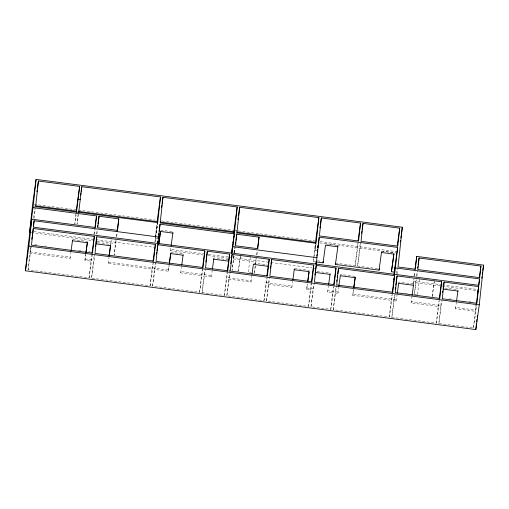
<?xml version="1.0" encoding="UTF-8"?>
<svg xmlns="http://www.w3.org/2000/svg" width="509" height="509" viewBox="0 0 509 509"><rect width="100%" height="100%" fill="white"/><g stroke="black" fill="none" stroke-linecap="round" stroke-linejoin="round"><path stroke-width="0.38" stroke-dasharray="2.54 1.91" d="M78.068 214.41L77.069 224.221L78.462 214.194M92.422 253.876L89.107 277.806L28.065 269.84L30.642 247.259M30.464 247.616L29.999 251.885L70.204 257.134L70.064 258.413L29.859 253.17M33.639 218.164L34.644 208.836M34.727 208.06L34.981 205.731M75.898 214.13L74.842 223.935L76.127 214.671M89.107 277.806L90.901 261.136L84.914 260.353L85.69 254.468M153.463 261.842L150.142 285.772L91.582 278.124L94.152 255.575M150.142 285.772L151.943 269.102L108.226 263.395L108.366 262.116L168.441 269.955L168.301 271.233L154.418 269.426L155.277 263.248M115.817 240.439L114.143 255.066L116.179 240.401M157.72 238.816L155.245 238.492L156.899 223.19M154.978 241.832L157.466 222.987M202.957 268.307L199.636 292.23L152.617 286.09L154.558 268.141M203.415 255.015L170.464 250.714L170.604 249.435L207.475 254.246M199.636 292.23L201.437 275.56L180.676 272.849L180.81 271.571L211.47 275.573L211.337 276.851L203.912 275.884L204.771 269.706M227.701 271.532L224.386 295.455L202.111 292.554L203.912 275.884M213.78 259.215L213.92 257.929L227.987 259.768M224.386 295.455L226.957 272.907M267.301 276.699L263.98 300.628L226.861 295.78L229.406 273.708M229.648 269.91L229.489 271.418L229.699 269.878M233.771 255.836L232.098 270.457L234.134 255.798M233.746 255.238L233.485 257.637L312.004 267.887M234.764 245.764L234.433 248.825L233.198 248.666M236.004 234.293L236.252 231.996M228.656 279.11L250.931 282.018L251.071 280.739L226.32 277.507M254.373 273.365L255.2 265.673M255.283 264.903L256.154 257.968M263.98 300.628L266.557 278.073M311.845 282.514L308.524 306.437L266.455 300.946L269 278.875M268.249 284.283L291.822 287.356L291.962 286.071L265.914 282.673M308.524 306.437L310.318 289.767L306.673 289.297L307.449 283.411M315.841 261.887L313.366 261.562L313.697 258.483M313.779 257.713L315.192 244.638M317.597 250.657L315.122 250.333L315.733 244.632M334.114 285.422L330.793 309.345L310.999 306.762L313.569 284.207M330.793 309.345L332.593 292.675L327.643 292.032L327.783 290.747L338.033 292.083L337.893 293.369L335.068 292.999L335.921 286.828M392.681 293.063L389.36 316.986L333.268 309.669L335.068 292.999M340.336 275.725L340.476 274.446L355.327 276.381L355.187 277.666M335.571 263.159L355.161 265.717L357.738 243.137M389.36 316.986L391.16 300.316L352.737 295.303L353.52 289.424M377.665 268.65L357.636 266.042L360.213 243.455M439.7 299.197L436.378 323.126L391.835 317.311L394.488 294.469M396.536 273.74L397.039 269.064M393.635 300.641L396.218 300.978L396.358 299.699L352.877 294.024M398.668 283.341L398.808 282.056L413.652 283.997L413.518 285.275M412.984 284.124L413.524 279.562M436.378 323.126L438.179 306.456L411.068 302.919L411.208 301.633L440.788 305.495L438.853 323.444L473.497 327.968L476.818 304.045M416.591 294.539L414.396 294.253L416.069 279.626M473.497 327.968L475.298 311.298L455.498 308.715L455.638 307.436L475.438 310.019L476.049 304.318M34.033 218.253L35.535 207.449M28.065 269.84L31.38 245.911M70.064 258.413L70.916 252.279M84.914 260.353L85.76 254.22M93.974 234.445L94.617 229.813M94.337 234.407L95.189 228.236M90.901 261.136L91.76 254.964M96.557 234L97.092 230.138M96.901 234.057L97.448 230.138M91.582 278.124L94.897 254.201M110.472 245.217L111.293 239.599M108.226 263.395L109.002 257.509M116.351 236.583L116.885 232.721M116.714 236.545L117.248 232.683M155.245 238.492L157.376 223.152M155.048 241.902L157.618 223.381M151.943 269.102L152.694 263.7M152.617 286.09L155.939 262.167M170.464 250.714L170.922 247.132M168.441 269.955L169.077 265.354M168.301 271.233L169.153 265.1M180.676 272.849L181.452 266.964M201.437 275.56L202.296 269.388M202.111 292.554L205.432 268.625M211.337 276.851L212.189 270.718M226.861 295.78L230.176 271.857M234.064 252.935L234.7 248.335M234.204 252.744L234.846 248.118M234.566 252.712L235.419 246.534M240.312 256.695L238.288 271.265L235.196 270.864M238.365 271.017L240.598 254.907M250.498 256.199L248.188 272.557L251.281 272.964M250.931 282.018L251.783 275.884M256.581 254.882L257.115 251.02M254.481 272.595L255.658 264.107M255.766 263.331L256.409 258.706M256.943 254.844L257.478 250.988M266.455 300.946L269.77 277.023M291.822 287.356L292.675 281.222M306.673 289.297L307.417 283.927M313.366 261.562L314.002 256.962M314.11 256.192L315.707 244.689M315.122 250.333L315.994 244.059M310.318 289.767L311.177 283.596M310.999 306.762L314.314 282.839M327.643 292.032L328.42 286.147M332.593 292.675L333.344 287.273M333.268 309.669L336.589 285.74M337.893 293.369L338.746 287.235M355.161 265.717L358.266 243.334M352.737 295.303L353.59 289.169M357.636 266.042L360.951 242.112M391.16 300.316L391.911 294.915M397.065 273.918L397.923 267.74M391.835 317.311L395.156 293.388M396.218 300.978L397.071 294.845M414.059 275.706L414.593 271.844M413.213 284.665L413.957 279.263M414.39 276.177L415.032 271.545M411.068 302.919L411.921 296.779M416.61 275.763L417.145 271.908M414.396 294.253L416.432 279.587M416.865 276.502L417.717 270.324M417.323 294.635L419.632 278.277M432.173 296.569L434.19 281.999M432.243 296.321L434.482 280.211M438.179 306.456L438.93 301.054M440.788 305.495L441.43 300.895M438.853 323.444L442.175 299.521M455.498 308.715L456.35 302.581M475.298 311.298L476.15 305.126M34.218 204.332L155.512 220.155M161.817 220.982L234.274 230.437M235.063 230.539L237.429 230.851M238.212 230.952L314.613 240.922M320.129 241.641L397.313 251.713M235.648 231.022L236.882 231.188M319.48 242.857L357.095 247.762M359.57 248.087L396.276 252.878M325.645 243.906L338.014 245.516M381.655 251.217L394.03 252.827M157.001 227.262L158.242 227.421M160.679 230.176L173.054 231.792M317.419 260.793L321.752 261.359M33.791 231.576L95.221 239.593M96.01 239.701L154.297 247.304M208.257 254.347L231.01 257.319M312.793 267.988L315.147 268.294M413.308 281.108L441.608 284.798M442.391 284.9L478.549 289.621M31.17 232.537L93.115 240.623M97.111 241.145L115.39 243.525M208.124 255.626L227.733 258.19M233.345 258.922L255.62 261.83M415.643 282.711L441.488 286.083M442.27 286.185L477.512 290.785M72.647 239.491L87.497 241.431M97.524 242.742L110.809 244.473M170.884 252.311L182.489 253.826M253.514 263.096L267.581 264.934M294.412 268.434L309.262 270.368M316.942 271.373L330.226 273.11M444.802 288.062L458.087 289.793M34.631 244.689L36.979 244.994M44.824 246.019L46.389 246.222M78.539 250.422L80.893 250.727M88.731 251.751L90.303 251.955M405.628 293.108L407.2 293.311M449.492 298.828L451.069 299.037M469.177 301.398L470.755 301.602M85.048 259.075L93.516 260.175M306.812 288.011L312.933 288.813"/><path stroke-width="0.76" d="M78.672 212.647L81.803 186.695L160.488 196.964L157.72 222.605L35.643 206.673L38.404 181.032L79.652 186.415L76.445 212.355M25.45 270.794L28.358 243.875L31.781 219.175L95.298 227.466L96.545 215.924L33.028 207.634L36.069 179.429L402.32 227.224L398.032 266.971L415.35 269.229L416.737 256.409L483.55 265.125L479.262 304.878L475.832 329.571L25.45 270.794L28.879 246.101L31.781 219.175M33.289 228.471L31.488 245.141L92.53 253.107L94.33 236.437L33.289 228.471L32.322 235.419M157.815 243.207L158.674 237.035L34.116 220.779L33.429 227.192L478.861 285.32L479.554 278.907L395.417 267.931L397.631 247.412L319.264 237.188L318.392 243.461M96.805 236.761L95.005 253.431L153.572 261.072L155.372 244.403L96.805 236.761L95.934 243.035M99.02 216.249L97.773 227.784L117.573 230.373L118.813 218.832L99.02 216.249L97.944 223.966M157.466 222.987L157.695 220.849L157.478 222.382M157.981 243.448L156.047 261.397L203.066 267.53L204.866 250.867L157.847 244.727L156.988 250.905M158.674 237.035L160.061 224.214L234.299 233.898L232.059 252.897M162.963 197.288L160.195 222.929L234.439 232.619L237.2 206.978L162.963 197.288L162.11 203.46M207.341 251.185L205.541 267.855L227.809 270.763L229.61 254.093L207.341 251.185L206.374 258.133M228.77 259.87L228.63 261.149L213.78 259.215M233.612 233.205L237.2 206.978M234.178 233.001L234.407 230.863L234.089 233.167M232.085 254.417L230.284 271.087L267.403 275.929L269.204 259.259L232.085 254.417L230.8 263.675M236.774 234.223L235.527 245.764L257.802 248.672L259.043 237.13L236.774 234.223L235.915 240.401M239.675 207.297L236.908 232.944L316.102 243.277L318.863 217.629L239.675 207.297L238.498 215.791M251.993 274.351L253.38 264.381L268.224 266.315L268.364 265.036L266.875 275.77M271.679 259.584L269.878 276.253L311.947 281.744L313.748 265.074L271.679 259.584L271.036 264.216M315.275 243.868L318.863 217.629M317.902 247.807L318.208 244.956M316.223 265.399L314.422 282.062L334.222 284.646L336.016 267.982L316.223 265.399L315.351 271.666M316.089 264.648L319.264 237.188M321.338 217.954L319.404 235.909L358.584 241.018L360.525 223.069L321.338 217.954L320.377 224.902M316.56 261.976L323.056 262.829L323.196 261.543M381.553 251.98L379.071 270.139L335.431 264.438L335.571 263.159M338.491 268.3L336.697 284.97L392.789 292.293L394.583 275.623L338.491 268.3L337.747 273.702M363 223.394L361.059 241.342L397.771 246.133L399.705 228.185L363 223.394L362.141 229.565M379.071 270.139L379.211 268.854M393.947 274.478L394.201 272.111L391.446 271.749L393.921 253.597M394.341 270.826L394.679 267.709M397.058 275.948L395.264 292.611L439.808 298.427L441.602 281.757L397.058 275.948L395.773 285.205M419.072 258.012L417.825 269.554L479.694 277.628L480.935 266.086L419.072 258.012L418.105 264.96M444.077 282.081L442.283 298.751L476.927 303.269L478.721 286.605L444.077 282.081L443.097 289.137L457.947 291.078M475.832 329.571L476.507 323.336M476.679 321.777L476.927 319.442M477.181 317.101L477.347 315.542M36.069 179.429L32.646 204.122L29.598 232.333L33.028 207.634M36.909 191.836L37.119 190.296M37.443 187.98L38.404 181.032M33.371 226.181L34.116 220.779M31.787 239.281L32.112 236.965M79.652 186.415L76.223 211.114L35.757 205.833M71.05 251.001L72.545 240.261M80.626 195.182L80.95 192.873M81.16 191.327L81.803 186.695M85.9 252.935L87.389 242.201M85.976 252.687L87.357 242.71L72.513 240.776M94.935 227.498L96.545 215.924M91.976 253.418L94.33 236.437M97.518 227.052L97.734 225.506M95.431 246.369L95.641 244.835M109.053 255.703L110.472 245.217M109.212 255.976L110.707 245.243M117.102 231.181L118.813 218.832M160.488 196.964L157.065 221.663L78.38 211.394M153.012 261.384L155.372 244.403M161.569 207.322L161.894 205.006M157.491 242.736L157.701 241.19M158.025 238.874L158.235 237.334M158.56 235.018L158.776 233.472M159.094 231.156L160.061 224.214M156.562 253.991L156.772 252.445M158.763 243.983L160.469 231.71M158.84 243.728L160.539 231.461L172.914 233.077M171.139 245.599L172.945 232.562M169.395 263.051L170.782 253.081M169.363 263.567L170.75 253.597L183.119 255.213M181.738 265.183L183.151 254.697M202.506 267.842L204.866 250.867M205.84 261.989L206.158 259.679M212.399 269.185L213.812 258.699M227.173 271.373L229.61 254.093M231.544 253.457L232.759 244.174M232.969 242.64L233.364 240.337M233.688 238.021L233.898 236.475M231.62 253.196L234.299 233.898M237.964 219.646L238.18 218.1M235.381 244.256L235.699 241.94M257.439 248.71L259.043 237.13M268.224 266.315L269.204 259.259M270.502 268.071L270.82 265.755M292.891 279.689L294.304 269.197M307.767 281.108L309.046 271.908M307.735 281.623L309.122 271.653L294.272 269.713M311.393 282.05L313.748 265.074M319.951 227.987L320.161 226.448M317.33 251.147L317.54 249.614M317.858 247.31L318.182 245.014M315.784 263.694L316 262.16M316.852 256.027L317.062 254.487M317.381 252.19L317.597 250.657M314.848 275.006L315.065 273.473M323.056 262.829L325.505 245.185L337.881 246.801M328.636 284.614L330.125 273.874M335.431 264.438L337.912 246.286M333.662 284.957L336.016 267.982M336.672 281.42L336.888 279.88M337.206 277.564L337.531 275.248M338.879 285.95L340.336 275.725L355.187 277.666L353.806 287.636M358.062 240.821L360.525 223.069M353.838 287.121L355.218 277.151M361.606 233.427L361.924 231.111M391.446 271.749L393.89 254.112L381.521 252.496M397.243 245.93L399.705 228.185M394.201 272.111L397.631 247.412M393.272 283.367L393.489 281.821M393.807 279.505L394.023 277.965M394.45 274.873L395.417 267.931M392.229 292.599L394.583 275.623M400.284 241.883L400.494 240.343M400.818 238.027L401.137 235.712M401.353 234.165L402.32 227.224M395.239 289.067L395.455 287.521M397.281 293.311L398.668 283.341L413.518 285.275M414.911 269.528L416.737 256.409M412.131 295.245L413.55 284.76M417.679 268.046L417.895 266.506M439.248 298.738L441.602 281.757M442.601 292.459L442.811 290.925M456.49 301.296L457.979 290.563M479.332 277.666L480.935 266.086M477.735 292.032L478.053 289.716M478.511 286.115L479.554 278.907M476.29 303.841L478.721 286.605M481.73 278.251L481.947 276.705M482.265 274.389L482.589 272.073M482.799 270.534L483.55 265.125M78.265 199.235L80.492 199.528M160.316 222.083L233.777 231.671M237.035 232.098L315.44 242.329M232.912 246.725L317.05 257.7M95.826 243.817L110.676 245.758M315.243 272.455L330.093 274.389M28.879 246.101L479.262 304.878"/></g></svg>
